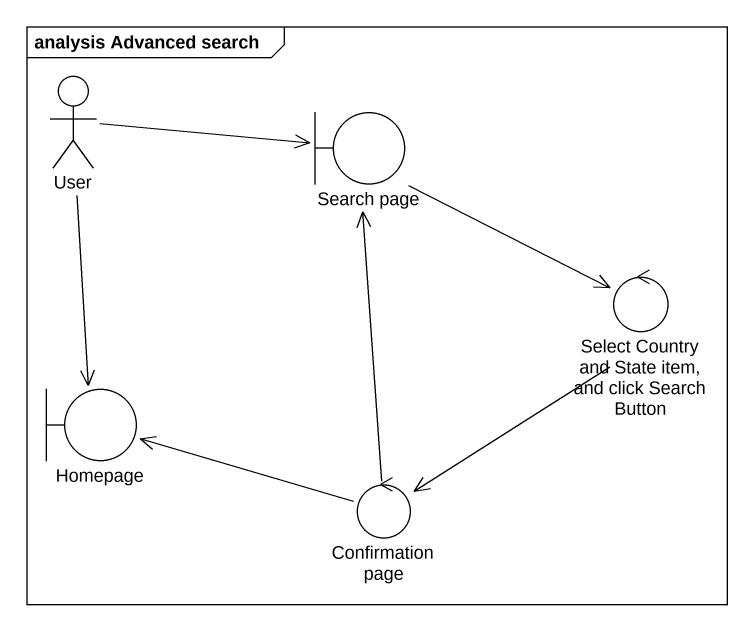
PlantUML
@startuml
mainframe analysis Advanced search
actor User
boundary "Search page" as Search_page
control "Select Country and State item, and click Search Button" as Select_Country_and_State
boundary Homepage
control "Confirmation page" as Confirmation_page
User -right-> Search_page
User --> Homepage
Search_page --> Select_Country_and_State
Select_Country_and_State --> Confirmation_page
Confirmation_page -up-> Search_page
Confirmation_page -left-> Homepage
@enduml
